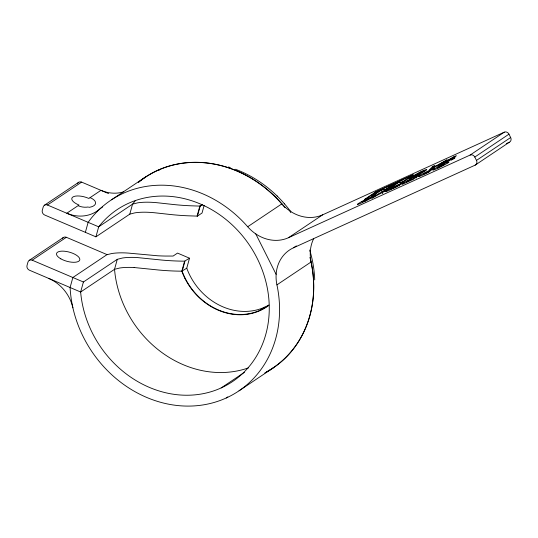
<?xml version="1.0" encoding="UTF-8"?>
<svg xmlns="http://www.w3.org/2000/svg" width="538" height="538" viewBox="0 0 538 538"><rect width="100%" height="100%" fill="white"/><g stroke="black" fill="none" stroke-linecap="round" stroke-linejoin="round"><path stroke-width="0.81" d="M85.367 232.342L88.138 222.329A114.836 100.001 56.2 0 1 247.695 226.747A37.653 32.784 56.2 0 0 288.482 237.709L470.111 155.065L504.288 132.166A3.766 3.282 56.2 0 1 508.975 134.164L510.656 137.52A3.766 3.282 56.2 0 1 509.351 142.234L475.168 165.132L293.546 247.776A37.653 32.784 56.2 0 0 276.929 284.864A114.836 100.001 56.2 0 1 189.356 406.089A114.836 100.001 56.2 0 1 70.095 287.521L72.865 277.507L107.042 254.615M62.354 238.637A3.766 3.282 56.2 0 1 66.362 237.292L107.143 254.656L111.817 253.519A49.234 19.375 15.5 0 1 115.952 253.042A53.127 20.901 15.5 0 1 128.226 253.082L157.782 255.779A121.655 47.869 15.5 0 0 165.381 256.054L173.115 256.048L177.527 253.089L189.524 258.2L184.601 261.159A147.082 57.869 15.5 0 1 161.387 260.022L136.914 257.52A52.677 20.726 15.5 0 0 126.672 257.547A48.326 19.012 15.5 0 0 122.462 258.011L117.291 259.316L83.41 281.999L80.639 292.006A103.538 90.162 56.2 0 0 209.161 392.263A103.538 90.162 56.2 0 0 249.766 245.61A103.538 90.162 56.2 0 0 98.689 226.821L47.458 205.012A3.766 3.282 56.2 0 0 43.228 206.942L42.3 210.277A3.766 3.282 56.2 0 0 44.688 215.018L95.919 236.834L129.792 214.144L134.964 212.84A48.333 19.018 15.5 0 1 138.548 212.423A52.677 20.726 15.5 0 1 149.423 212.349L152.987 212.611A87.055 34.25 15.5 0 1 154.789 212.779L171.097 214.568A147.372 57.983 15.5 0 0 188.656 215.825L197.419 216.121L202.032 213.028L204.164 205.328M95.919 236.834L98.689 226.821L132.563 204.131L137.735 202.833A48.333 19.018 15.5 0 1 141.319 202.416A52.677 20.726 15.5 0 1 152.193 202.342L155.758 202.597A87.055 34.25 15.5 0 1 157.56 202.772L173.868 204.561A147.372 57.983 15.5 0 0 191.427 205.819L200.19 206.115A60.243 52.462 56.2 0 1 202.382 204.776M117.291 259.316L114.52 269.323L115.004 273.822A103.545 90.169 56.2 0 0 248.442 367.884M129.792 214.144L132.563 204.131L135.172 200.95M184.601 261.159L181.831 271.165A60.411 52.603 56.2 0 0 184.985 278.462M197.103 215.987L199.874 205.98A60.559 52.737 56.2 0 1 202.1 204.615M184.911 261.293L182.14 271.3A60.243 52.462 56.2 0 0 268.375 305.389M197.419 216.121L200.19 206.115L202.167 204.79M134.144 267.527L158.609 270.015A147.082 57.869 15.5 0 0 181.831 271.165L186.753 268.206L189.524 258.2M453.541 157.264L452.229 158.771L446.399 161.427L453.541 157.264L454.26 158.703M432.808 166.343L429.163 170.082L447.186 159.799L432.162 168.32L435.114 165.294L432.808 166.343L433.527 167.775M357.548 204.205L358.288 203.633A10.397 0.726 -26.7 0 1 360.5 202.261L361.67 201.595M78.73 182.254L44.546 205.153M63.457 237.433L29.274 260.331M504.288 132.166L322.666 214.817A37.653 32.784 56.2 0 1 281.878 203.848L247.695 226.747M367.824 199.356L368.658 198.791M396.022 186.538L390.467 189.181L397.461 185.57A18.42 1.284 -26.7 0 0 397.279 185.691L396.082 186.498M402.928 182.812L404.22 181.945L398.9 184.487A5.669 0.397 -26.7 0 1 398.786 184.521L397.683 184.911A5.905 0.41 -26.7 0 0 394.125 186.538L393.702 186.747M47.458 205.012L81.642 182.12L108.589 193.586M111.507 199.8L145.684 176.908M102.529 207.029L100.391 208.462A37.653 32.784 56.2 0 1 66.779 213.236L79.012 205.039A12.051 4.741 15.5 0 1 72.731 197.11A12.051 4.741 15.5 0 1 88.36 198.24L88.844 198.455L100.956 190.338A37.653 32.784 56.2 0 0 123.384 191.918M134.15 267.527A52.677 20.726 15.5 0 0 123.901 267.554A48.326 19.012 15.5 0 0 119.692 268.018L114.52 269.323L80.639 292.006L29.415 270.197A3.766 3.282 56.2 0 1 27.028 265.449L27.949 262.114A3.766 3.282 56.2 0 1 32.186 260.19L66.362 237.292M288.482 237.709L322.666 214.817M293.546 247.776L296.337 245.906M381.234 189.813L371.55 196.296L381.462 190.149L382.31 191.4L384.616 190.351L394.293 183.868L384.381 190.015L383.533 188.764L381.234 189.813L382.31 191.965M367.568 199.524L364.219 201.266A5.104 0.356 -26.7 0 1 363.849 201.434L362.215 202.039L369.35 198.307M370.225 198.65L365.564 201.051M370.305 198.589L375.981 194.79L372.222 196.518A13.369 0.935 -26.7 0 1 371.845 196.72M381.805 192.416L383.137 191.521L378.96 193.424L371.819 198.206L389.122 188.818L381.899 192.362M389.727 188.024L399.411 181.541L401.718 180.492L402.565 181.736L412.478 175.596L402.794 182.079L400.487 183.128L399.64 181.878L389.727 188.024L390.447 189.457M397.3 186.578L402.747 182.933M407.192 180.593L401.839 184.178L403.258 183.888M413.036 179.45L420.178 174.668L406.479 181.972L411.469 178.629L407.279 180.539M276.929 284.864L311.105 261.972A37.653 32.784 56.2 0 1 313.573 238.845M470.111 155.065A3.766 3.282 56.2 0 1 474.792 157.056L508.975 134.164M475.168 165.132A3.766 3.282 56.2 0 0 476.48 160.411L510.656 137.52M260.11 310.251L264.723 307.158M221.165 387.918L244.454 372.323M226.229 397.985L227.816 396.923M239.02 390.817L273.203 367.925M454.065 156.672L437.71 166.188L451.859 159.194L451.052 160.122L453.359 159.073L456.365 155.623L454.065 156.672L454.785 158.105M438.934 166.74L444.509 164.151L440.649 166.457L437.535 167.634A5.044 0.35 -26.7 0 1 438.927 166.74M428.45 171.857L423.124 174.332A4.943 0.343 -26.7 0 1 424.152 173.525L430.192 170.687M371.65 196.821L370.548 197.372M430.192 170.707L434.59 168.387L433.655 168.636A9.26 0.646 -26.7 0 0 429.001 170.633L425.753 172.234A9.2 0.639 -26.7 0 0 421.12 174.729L419.499 175.718A9.045 0.632 -26.7 0 0 420.561 176A9.22 0.646 -26.7 0 0 427.811 172.611L429.996 171.461L428.578 171.783M364.502 201.414L364.448 201.441A6.57 0.457 -26.7 0 1 363.997 201.676A6.214 0.43 -26.7 0 1 357.958 204.42A8.736 0.612 -26.7 0 1 357.562 204.198M364.737 201.293L365.49 201.077M397.098 186.706L393.89 188.159M382.047 192.288L382.787 193.714M393.191 188.34L392.37 188.757A8.991 0.625 -26.7 0 1 391.603 189.154L390.279 189.806A5.878 0.41 -26.7 0 1 387.353 191.131L386.183 191.555A8.648 0.605 -26.7 0 1 385.665 191.508L385.793 191.36A11.883 0.827 -26.7 0 1 386.197 191.03L386.338 190.923A10.686 0.746 -26.7 0 1 389.263 189.114L389.606 188.919A7.902 0.551 -26.7 0 1 393.702 186.74M416.432 175.798C417.555 175.489 432.646 167.069 424.274 170.243A7.814 0.545 -26.7 0 0 421.496 171.508C420.763 171.588 402.552 181.42 411.974 177.883A7.814 0.545 -26.7 0 0 414.751 176.619L424.596 170.701L422.612 171.272A5.38 0.377 -26.7 0 0 420.635 172.167L411.657 177.426L413.641 176.854A5.38 0.377 -26.7 0 0 415.612 175.96L416.197 175.677M412.854 179.531L403.365 183.848M506.298 143.626L509.351 142.234M370.453 197.399L368.812 198.024A5.427 0.377 -26.7 0 0 367.548 198.589L365.598 199.531A7.431 0.518 -26.7 0 0 361.691 201.589M393.722 188.219L393.204 188.34M138.548 182.268A114.648 99.839 56.2 0 1 157.52 170.512L159.221 170.243M228.374 167.022L230.345 167.533M235.436 169.268C257.628 177.527 276.909 192.839 290.897 211.864M32.186 260.19L83.41 281.999M277.104 195.933L277.662 196.538M284.252 203.552L284.589 203.915M474.792 157.056L476.48 160.411M415.988 176.578L416.708 178.011M401.718 180.492L402.794 182.638M399.411 181.541L400.359 183.317M398.786 184.521L399.505 185.953M383.533 188.764L384.616 190.916M373.069 196.101L373.789 197.533M289.969 211.024L290.695 212.47M309.585 250.029L310.312 251.475M255.785 233.922L276.129 274.373M310.083 251.253C312.78 260.574 314.394 270.217 314.73 279.921M48.729 278.422A37.653 32.784 56.2 0 1 72.892 307.797M268.919 304.985A60.243 52.462 56.2 0 1 186.753 268.206M309.928 257.305A114.749 99.92 56.2 0 1 266.687 371.819M157.506 170.485A114.749 99.92 56.2 0 1 284.958 207.655M311.105 261.972A114.836 100.001 56.2 0 1 264.757 372.969M138.636 182.059A114.836 100.001 56.2 0 1 281.878 203.848M184.978 278.462A60.592 52.764 56.2 0 0 215.563 308.96A60.074 52.314 56.2 0 0 223.761 312.215A60.572 52.744 56.2 0 0 268.778 305.45M77.506 183.747A3.766 3.282 56.2 0 1 81.642 182.12M88.326 206.969A11.91 7.788 8.8 0 1 78.36 205.812M90.095 197.641A11.91 5.609 7.4 0 1 95.582 203.283A11.91 5.609 7.4 0 1 88.918 207.372M447.777 162.96A9.112 0.632 -26.7 0 0 448.793 162.254A9.052 0.632 -26.7 0 0 445.356 163.189A9.348 0.652 -26.7 0 0 443.884 163.855A9.045 0.632 -26.7 0 0 434.59 168.71L433.097 169.719A9.112 0.632 -26.7 0 0 438.046 168.098M447.744 162.98A9.052 0.632 -26.7 0 1 437.972 168.132M374.024 193.095L364.34 199.578L366.647 198.529L376.324 192.046L374.024 193.095M376.304 191.562L375.141 192.342L413.265 174.742L376.304 191.562M60.821 258.825A12.051 4.741 15.5 0 0 79.698 260.143A12.051 4.741 15.5 0 0 63.968 251.185A12.051 4.741 15.5 0 0 60.821 258.825"/></g></svg>
